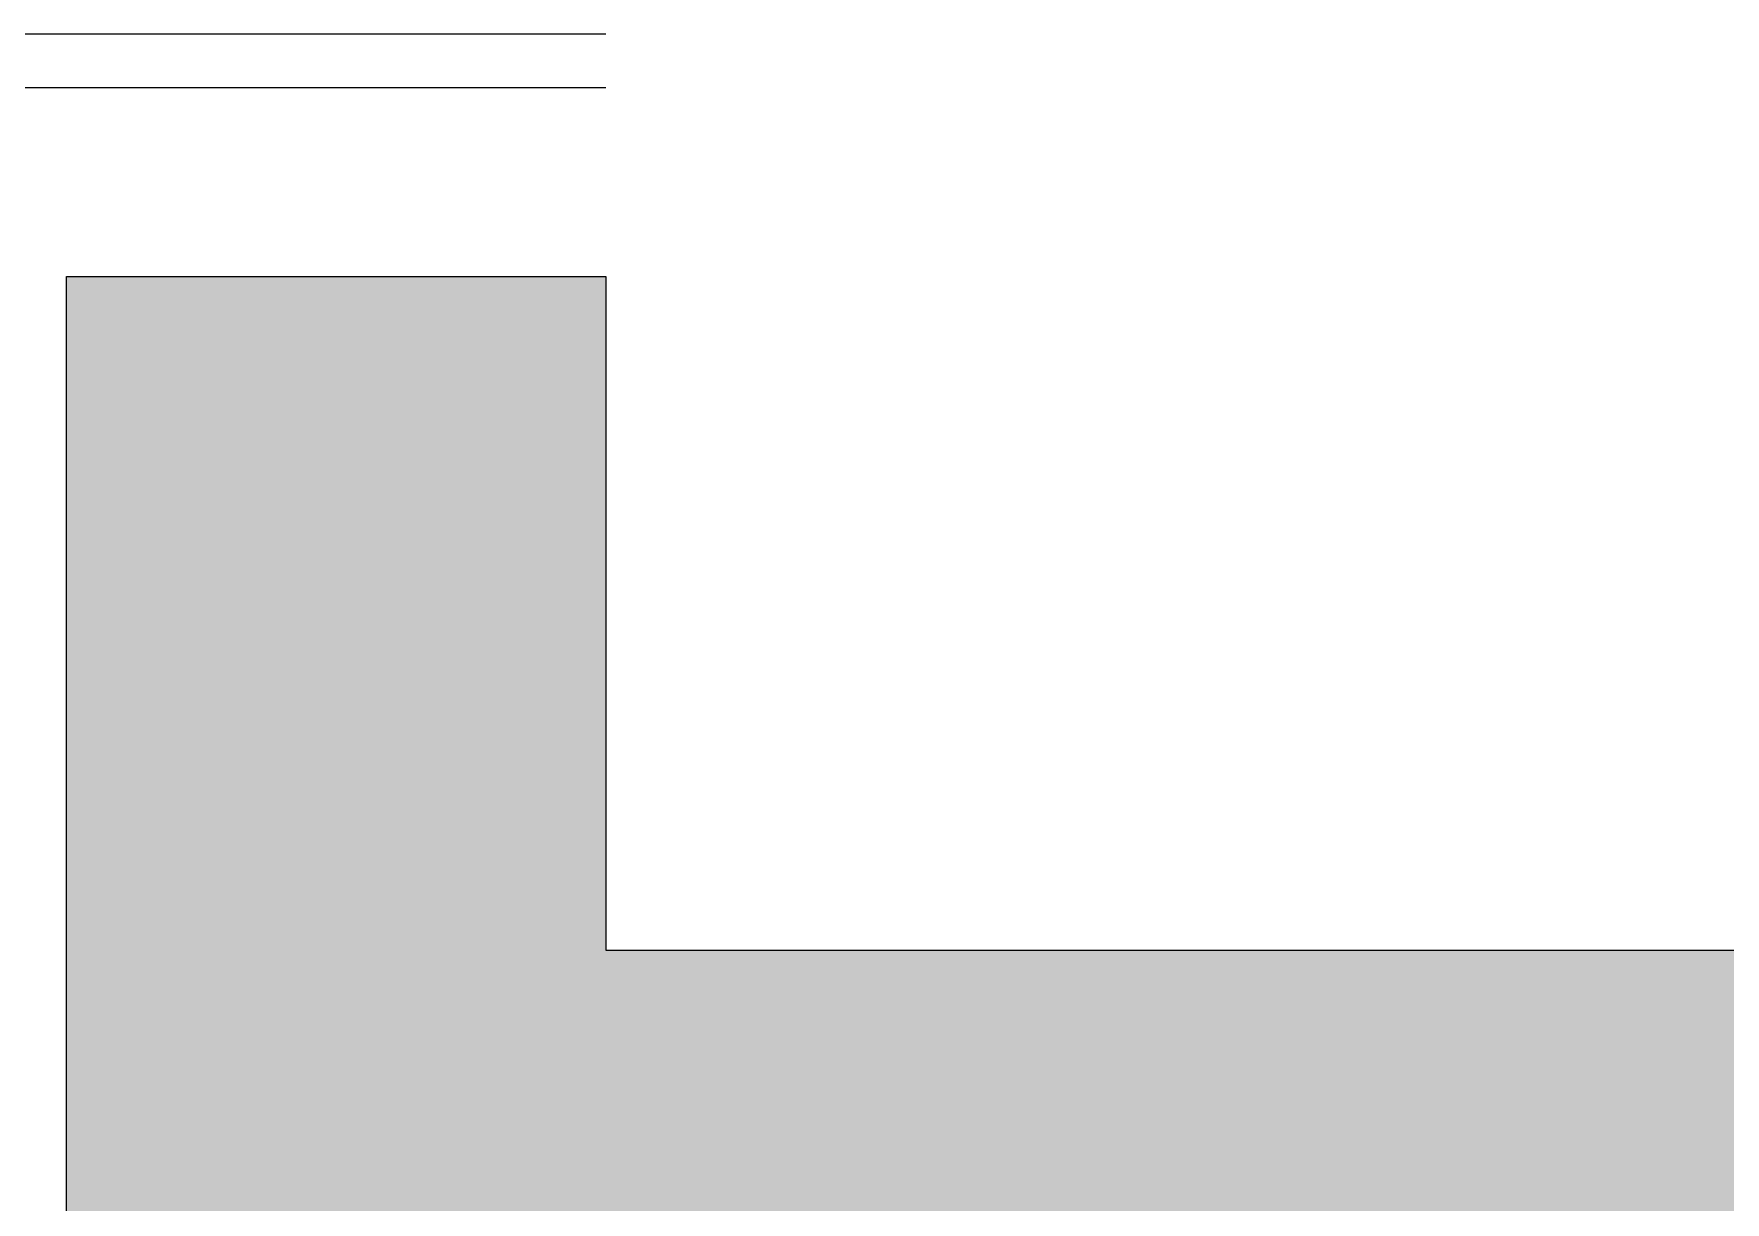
# Model space of a CAD drawing. Header units: inches. Extents: x 258415 to 640093, y 441672 to 945769.
# Drawn here: x 317667 to 318294, y 463480 to 463914 of the extents above; entities that cross this region are included whole.
import ezdxf

# ---------------------------------------------------------------- set-up
doc = ezdxf.new("R2010")
doc.units = ezdxf.units.IN
doc.header["$MEASUREMENT"] = 0
for name, color, linetype in [('CQ Plaster', 1, 'Continuous'), ('CQ section wall', 3, 'Continuous'), ('CQ Section walls', 3, 'Continuous'), ('CQ Wall hatch_CHB', 8, 'Continuous')]:
    doc.layers.add(name, color=color, linetype=linetype)

# ---------------------------------------------------------------- blocks, each defined once
blk = doc.blocks.new('ff12 section a and b')
at = {"layer": 'CQ Wall hatch_CHB', "ltscale": 300, "extrusion": (1.65644e-08, -2.02966e-09, 1)}
h = blk.add_hatch(dxfattribs=at)
h.set_pattern_fill('AR-CONC', color=256, scale=10, angle=-13.97142, style=0)
h.set_pattern_definition([(36.028577, (-117982.78, -49373.48), (68.0890203, -23.40695), [7.5, -82.5]), (341.028577, (-117982.78, -49373.48), (4.6961155, 76.3439316), [6, -66]), (86.480021, (-117977.11, -49375.43), (72.7851354, 52.936981), [6.374019, -70.114211]), (32.212777, (-117977.95, -49354.07), (99.570572, -41.829513), [11.25, -123.75]), (82.664212, (-117969.65, -49357.56), (114.220033, 71.96377), [9.561034, -105.171376]), (337.21274, (-117977.95, -49354.07), (114.220033, 71.96377), [9, -99]), (7.028577, (-117969.455, -49361.34), (48.2040844, -53.482392), [7.5, -82.5]), (312.028577, (-117969.455, -49361.34), (41.119588, 64.495185), [6, -66]), (57.480021, (-117965.44, -49365.796), (89.323671, 11.012793), [6.374019, -70.114211]), (23.5285767, (-117982.78, -49373.481), (9.2173322, 32.010976), [0, -65.2, 0, -67, 0, -66.25]), (353.528577, (-117982.78, -49373.48), (35.0512903, 31.9228578), [0, -38.2, 0, -63.7, 0, -25.25]), (313.5285767, (-118004.42, -49368.097), (51.2584374, -15.0772595), [0, -25, 0, -78, 0, -103.5]), (303.528577, (-118014.125, -49365.683), (59.0102484, -4.3659754), [0, -32.5, 0, -51.8, 0, -73.5])])
h.paths.add_polyline_path([(308598.93, 463573.85), (308598.93, 463323.85), (312785.44, 463323.85), (312785.44, 463823.85), (312585.44, 463823.85), (312585.44, 463573.85)])
h.paths.add_polyline_path([(308598.93, 459623.85), (308598.93, 459373.85), (312785.44, 459373.85), (312785.44, 459623.85)])
at = {"layer": 'CQ Plaster', "color": 1, "extrusion": (1.65644e-08, -2.02966e-09, 1), "elevation": 0}
for points in [[(312885.44, 463913.85), (312585.44, 463913.85)], [(312585.44, 463893.85), (312865.44, 463893.85)]]:
    blk.add_lwpolyline(points, dxfattribs=at)
at = {"layer": 'CQ Section walls', "extrusion": (1.65644e-08, -2.02966e-09, 1), "elevation": 0}
blk.add_lwpolyline([(312785.44, 463323.85), (312785.44, 463823.85), (312585.44, 463823.85), (312585.44, 463573.85), (308598.93, 463573.85)], dxfattribs=at)

msp = doc.modelspace()

# ---------------------------------------------------------------- block references
at = {"layer": 'CQ section wall', "xscale": -1}
msp.add_blockref('ff12 section a and b', (630464.254, 0), dxfattribs=at)

doc.saveas('drawing.dxf')
